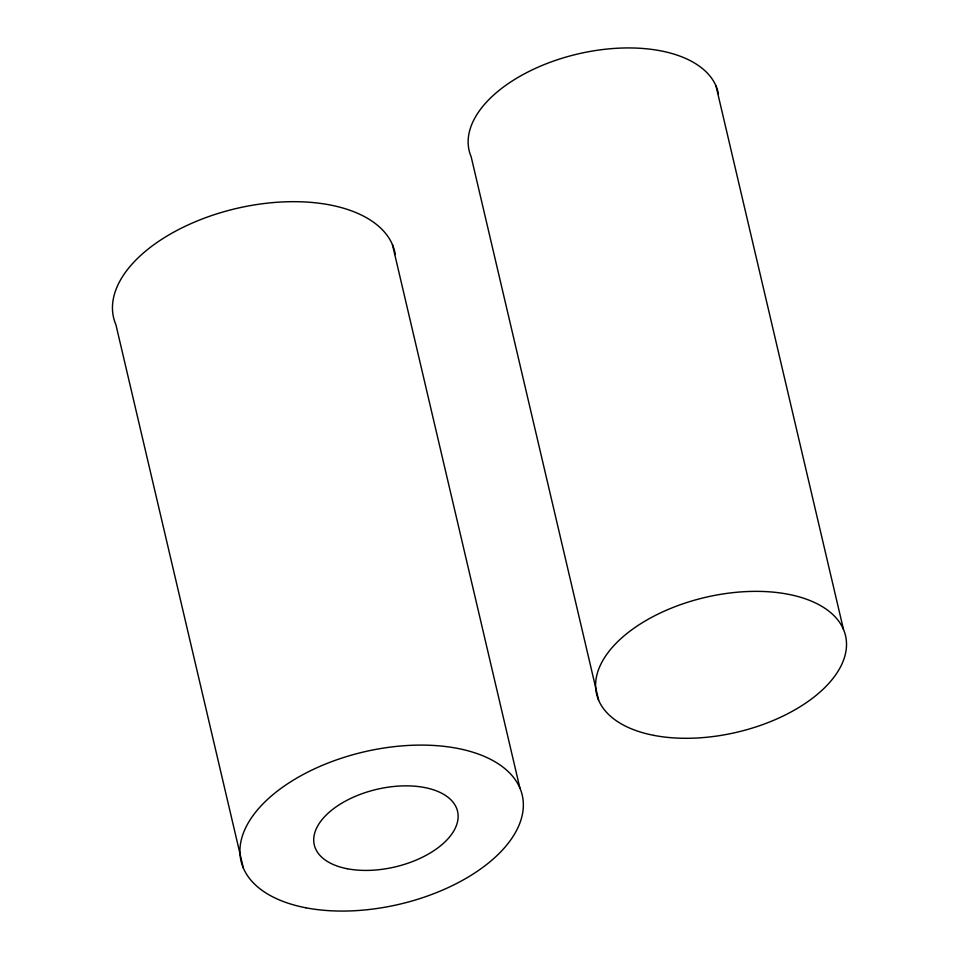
<?xml version="1.0" encoding="UTF-8"?>
<svg xmlns="http://www.w3.org/2000/svg" width="959" height="959" viewBox="0 0 959 959"><rect width="100%" height="100%" fill="white"/><g stroke="black" fill="none" stroke-linecap="round" stroke-linejoin="round"><path stroke-width="1.44" d="M716.025 85.998L843.476 629.416M598.632 700.238L471.181 156.808A127.847 69.252 -13.2 0 1 573.578 55.011A127.847 69.252 -13.2 0 1 718.435 94.006M392.447 244.665L519.91 788.094M243.358 868.075L115.895 324.657A144.401 78.218 -13.2 0 1 232.27 209.482A144.401 78.218 -13.2 0 1 395.312 254.495M305.789 907.777A144.401 78.218 -13.2 0 0 523.23 808.269A144.401 78.218 -13.2 0 0 315.895 768.195A144.401 78.218 -13.2 0 0 305.789 907.777M347.278 868.746A73.579 39.858 -13.2 0 0 458.078 818.039A73.579 39.858 -13.2 0 0 352.421 797.624A73.579 39.858 -13.2 0 0 347.278 868.746M653.906 735.385A127.847 69.252 -13.2 0 0 846.413 647.289A127.847 69.252 -13.2 0 0 662.849 611.806A127.847 69.252 -13.2 0 0 653.906 735.385"/></g></svg>
